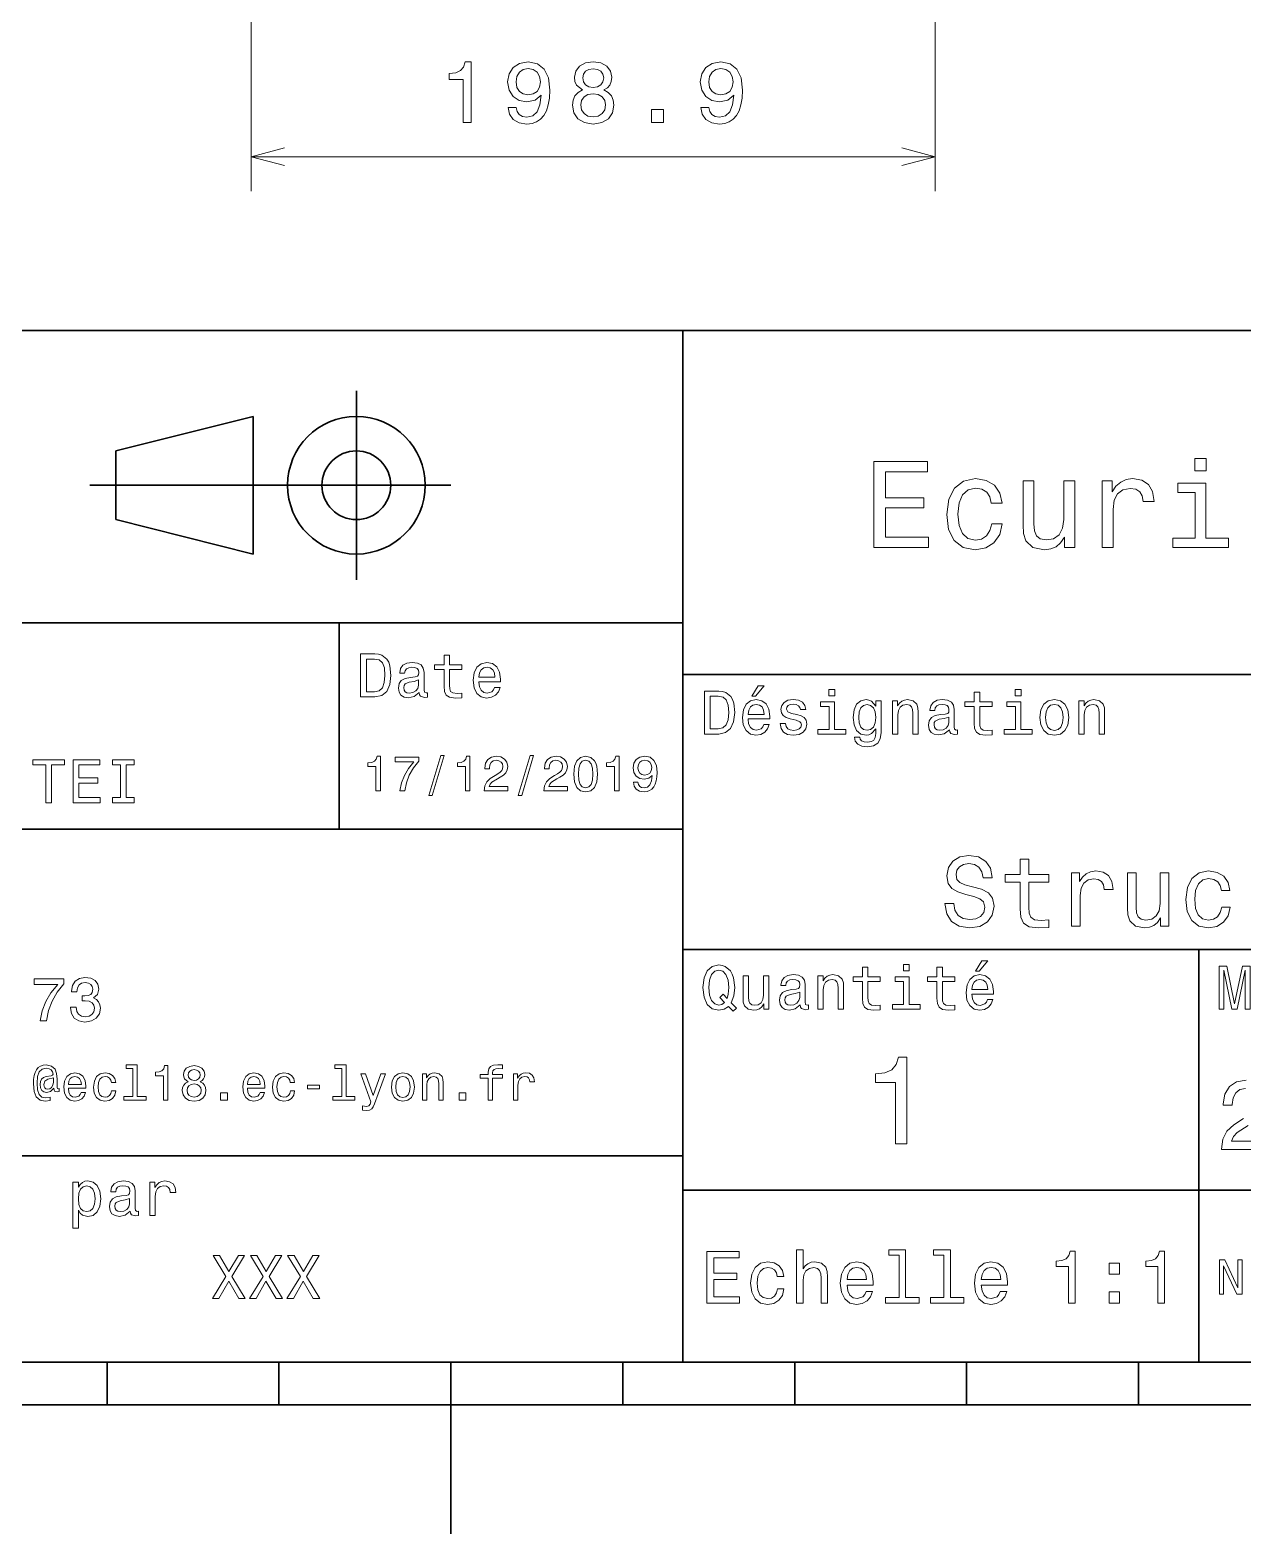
# Model space of a CAD drawing. Extents: x 0 to 297, y 0 to 420.
# Drawn here: x 124 to 194.6, y 0 to 87.5 of the extents above; entities that cross this region are included whole.
import ezdxf

# ---------------------------------------------------------------- set-up
doc = ezdxf.new("R2010")
doc.units = 0

msp = doc.modelspace()

# ---------------------------------------------------------------- linework, layer by layer
at = {"color": 7, "lineweight": 13}
for p, q in [((136.883102, 151.884781), (136.883102, 78.109238)), ((176.671707, 148.50206), (176.671707, 78.109238)), ((176.671707, 80.109238), (136.883102, 80.109238))]:
    msp.add_line(p, q, dxfattribs=at)
at = {"color": 7, "lineweight": 35}
for p, q in [((97, 70), (287, 70)), ((162, 10), (162, 70)), ((127.5, 61), (148.5, 61)), ((97, 53), (162, 53)), ((162, 50), (287, 50)), ((97, 41), (162, 41)), ((162, 34), (287, 34)), ((97, 22), (162, 22)), ((162, 20), (287, 20)), ((10, 10), (287, 10)), ((97, 10), (287, 10)), ((98.5, 7.5), (198.5, 7.5))]:
    msp.add_line(p, q, dxfattribs=at)
at = {"color": 7, "lineweight": 35, "ltscale": 0.275}
msp.add_line((143, 55.5), (143, 66.5), dxfattribs=at)
at = {"color": 7, "lineweight": 35, "ltscale": 0.206155}
for p, q in [((129, 63), (137, 65)), ((137, 57), (129, 59))]:
    msp.add_line(p, q, dxfattribs=at)
at = {"color": 7, "lineweight": 35, "ltscale": 0.2}
msp.add_line((137, 65), (137, 57), dxfattribs=at)
at = {"color": 7, "lineweight": 35, "ltscale": 0.1}
msp.add_line((129, 59), (129, 63), dxfattribs=at)
at = {"color": 7, "lineweight": 35, "ltscale": 0.3}
msp.add_line((142, 41), (142, 53), dxfattribs=at)
at = {"color": 7, "lineweight": 35, "ltscale": 0.35}
msp.add_line((192, 20), (192, 34), dxfattribs=at)
at = {"color": 7, "lineweight": 35, "ltscale": 0.25}
for p, q in [((192, 10), (192, 20)), ((148.5, 10), (148.5, 0))]:
    msp.add_line(p, q, dxfattribs=at)
at = {"color": 7, "lineweight": 35, "ltscale": 0.0625}
for p, q in [((128.5, 10), (128.5, 7.5)), ((138.5, 10), (138.5, 7.5)), ((158.5, 10), (158.5, 7.5)), ((168.5, 10), (168.5, 7.5)), ((178.5, 10), (178.5, 7.5)), ((188.5, 10), (188.5, 7.5))]:
    msp.add_line(p, q, dxfattribs=at)
at = {"color": 7, "lineweight": 13}
for points in [[(149.214584, 82.109238), (149.673508, 82.109238), (149.673508, 85.634453), (149.330566, 85.634453), (149.239792, 85.326813), (149.058243, 85.120049), (148.780853, 84.999008), (148.397568, 84.958664), (148.397568, 84.600594), (149.214584, 84.600594)], [(151.831009, 82.976677), (151.906647, 82.578255), (152.123505, 82.270622), (152.466446, 82.078972), (152.920334, 82.008369), (153.217896, 82.043671), (153.485184, 82.134453), (153.712128, 82.290794), (153.903778, 82.512695), (154.055069, 82.79007), (154.166016, 83.133011), (154.231583, 83.526382), (154.25679, 83.980278), (154.171066, 84.691368), (153.92395, 85.210823), (153.530579, 85.523499), (152.990952, 85.634453), (152.496704, 85.543671), (152.123505, 85.301598), (151.881439, 84.928398), (151.800751, 84.459381), (151.881439, 83.975227), (152.118469, 83.607079), (152.471497, 83.375084), (152.920334, 83.299438), (153.394409, 83.395256), (153.752472, 83.687767), (153.671783, 83.127968), (153.510406, 82.729553), (153.263275, 82.492516), (152.925385, 82.41687), (152.663132, 82.452171), (152.471497, 82.563126), (152.345413, 82.739639), (152.294983, 82.976677)], [(152.289932, 84.464424), (152.340378, 84.7771), (152.481583, 85.024223), (152.703476, 85.180565), (152.990952, 85.236038), (153.288498, 85.180565), (153.515442, 85.024223), (153.656647, 84.78215), (153.712128, 84.469467), (153.656647, 84.151741), (153.515442, 83.914711), (153.283447, 83.768456), (152.975815, 83.718025), (152.698441, 83.768456), (152.481583, 83.914711), (152.340378, 84.146698)], [(156.152039, 83.995407), (155.894836, 83.854195), (155.718323, 83.657509), (155.607376, 83.410393), (155.572067, 83.112839), (155.652756, 82.663994), (155.88475, 82.31601), (156.262985, 82.094109), (156.777405, 82.008369), (157.286774, 82.094109), (157.665009, 82.31601), (157.897003, 82.663994), (157.982742, 83.112839), (157.942383, 83.410393), (157.836487, 83.657509), (157.654922, 83.854195), (157.402771, 83.995407), (157.604492, 84.11644), (157.745697, 84.282867), (157.831436, 84.484596), (157.861694, 84.731712), (157.781006, 85.089783), (157.569199, 85.377251), (157.226257, 85.563843), (156.777405, 85.634453), (156.323517, 85.563843), (155.980576, 85.377251), (155.763718, 85.089783), (155.688065, 84.731712), (155.713287, 84.484596), (155.799011, 84.282867)], [(156.167175, 84.691368), (156.20752, 84.913269), (156.328552, 85.08474), (156.520203, 85.190651), (156.777405, 85.230995), (157.029572, 85.190651), (157.221207, 85.08474), (157.342239, 84.913269), (157.387634, 84.691368), (157.342239, 84.464424), (157.221207, 84.28791), (157.029572, 84.171921), (156.777405, 84.13662), (156.520203, 84.176964), (156.328552, 84.28791), (156.20752, 84.464424)], [(163.039078, 82.976677), (163.114731, 82.578255), (163.331589, 82.270622), (163.67453, 82.078972), (164.128418, 82.008369), (164.425964, 82.043671), (164.693253, 82.134453), (164.920197, 82.290794), (165.111847, 82.512695), (165.263138, 82.79007), (165.374084, 83.133011), (165.439651, 83.526382), (165.464874, 83.980278), (165.379135, 84.691368), (165.132019, 85.210823), (164.738647, 85.523499), (164.19902, 85.634453), (163.704788, 85.543671), (163.331589, 85.301598), (163.089508, 84.928398), (163.00882, 84.459381), (163.089508, 83.975227), (163.326538, 83.607079), (163.679565, 83.375084), (164.128418, 83.299438), (164.602478, 83.395256), (164.960541, 83.687767), (164.879852, 83.127968), (164.718475, 82.729553), (164.471359, 82.492516), (164.133453, 82.41687), (163.871216, 82.452171), (163.679565, 82.563126), (163.553482, 82.739639), (163.503052, 82.976677)], [(163.498016, 84.464424), (163.548447, 84.7771), (163.689651, 85.024223), (163.91156, 85.180565), (164.19902, 85.236038), (164.496567, 85.180565), (164.723511, 85.024223), (164.864731, 84.78215), (164.920197, 84.469467), (164.864731, 84.151741), (164.723511, 83.914711), (164.491531, 83.768456), (164.183884, 83.718025), (163.906509, 83.768456), (163.689651, 83.914711), (163.548447, 84.146698)], [(156.056213, 83.122925), (156.101608, 83.390221), (156.247864, 83.591942), (156.474808, 83.723068), (156.777405, 83.768456), (157.074951, 83.723068), (157.301895, 83.591942), (157.448151, 83.390221), (157.498581, 83.122925), (157.448151, 82.835464), (157.301895, 82.618607), (157.074951, 82.477394), (156.777405, 82.431999), (156.474808, 82.477394), (156.247864, 82.618607), (156.101608, 82.835464)], [(160.165451, 82.109238), (160.861404, 82.109238), (160.861404, 82.86068), (160.165451, 82.86068)], [(173.109512, 57.381123), (176.279541, 57.381123), (176.279541, 57.986309), (173.772339, 57.986309), (173.772339, 59.679394), (176.005768, 59.679394), (176.005768, 60.277374), (173.772339, 60.277374), (173.772339, 61.775936), (176.221893, 61.775936), (176.221893, 62.381123), (173.109512, 62.381123)], [(192.439484, 62.554031), (191.769455, 62.554031), (191.769455, 61.833572), (192.439484, 61.833572)], [(179.932281, 59.967579), (180.559082, 59.967579), (180.429398, 60.543945), (180.119598, 60.997837), (179.636887, 61.278816), (179.010086, 61.386887), (178.318436, 61.242794), (177.792511, 60.839336), (177.46109, 60.183716), (177.345825, 59.304752), (177.453888, 58.432995), (177.778091, 57.78458), (178.289627, 57.381123), (178.988464, 57.244236), (179.608063, 57.352303), (180.090775, 57.6549), (180.42218, 58.130402), (180.566284, 58.764408), (179.96109, 58.764408), (179.853027, 58.36095), (179.651291, 58.058357), (179.363113, 57.871037), (179.010086, 57.8134), (178.570602, 57.907059), (178.253601, 58.195244), (178.059082, 58.663544), (177.994232, 59.326366), (178.059082, 59.974781), (178.260803, 60.443081), (178.585007, 60.731266), (179.010086, 60.83213), (179.38472, 60.767288), (179.66571, 60.601585), (179.853027, 60.327808)], [(184.788177, 61.25), (184.154175, 61.25), (184.154175, 59.016571), (184.082123, 58.497837), (183.873199, 58.123196), (183.548996, 57.892651), (183.123917, 57.820602), (182.785294, 57.878242), (182.569168, 58.051151), (182.446686, 58.346542), (182.417862, 58.764408), (182.417862, 61.25), (181.783859, 61.25), (181.783859, 58.706772), (181.805481, 58.195244), (181.942368, 57.770172), (182.360229, 57.381123), (183.030258, 57.244236), (183.390488, 57.294666), (183.700287, 57.424351), (183.966858, 57.647694), (184.182999, 57.971901), (184.182999, 57.381123), (184.788177, 57.381123)], [(186.380402, 57.381123), (187.014404, 57.381123), (187.014404, 59.592937), (187.079254, 60.12608), (187.273773, 60.507923), (187.590775, 60.738472), (188.015854, 60.817722), (188.332855, 60.767288), (188.570602, 60.623199), (188.714691, 60.378242), (188.765121, 60.046829), (189.406342, 60.046829), (189.319885, 60.630402), (189.082123, 61.048271), (188.685883, 61.30043), (188.145538, 61.386887), (187.778091, 61.32925), (187.46109, 61.185158), (187.180115, 60.940201), (186.956772, 60.608788), (186.956772, 61.25), (186.380402, 61.25)], [(192.417862, 57.914265), (192.417862, 61.120316), (190.789627, 61.120316), (190.789627, 60.579971), (191.783859, 60.579971), (191.783859, 57.914265), (190.48703, 57.914265), (190.48703, 57.381123), (193.729111, 57.381123), (193.729111, 57.914265)], [(144.080688, 51.190563), (143.248566, 51.190563), (143.248566, 48.690563), (144.080688, 48.690563), (144.473343, 48.769814), (144.765137, 49.011169), (144.945251, 49.40382), (145.010086, 49.940563), (144.952454, 50.488113), (144.880402, 50.70425), (144.779541, 50.877163), (144.487747, 51.111313), (144.296829, 51.168949)], [(144.055481, 50.891571), (144.329254, 50.837536), (144.516571, 50.671829), (144.628235, 50.376442), (144.664261, 49.940563), (144.624634, 49.519093), (144.51297, 49.223705), (144.322052, 49.047192), (144.055481, 48.989555), (143.583572, 48.989555), (143.583572, 50.891571)], [(148.100861, 50.289986), (148.100861, 49.320965), (148.122482, 49.007565), (148.223343, 48.791428), (148.425079, 48.665348), (148.767288, 48.62212), (149.141937, 48.640129), (149.141937, 48.913906), (148.868149, 48.892292), (148.619598, 48.921112), (148.486313, 49.011169), (148.42868, 49.162464), (148.417862, 49.375), (148.417862, 50.289986), (149.141937, 50.289986), (149.141937, 50.560158), (148.417862, 50.560158), (148.417862, 51.125721), (148.100861, 51.125721), (148.100861, 50.560158), (147.553314, 50.560158), (147.553314, 50.289986)], [(146.656342, 48.942726), (146.656342, 48.931919), (146.674347, 48.809441), (146.728394, 48.722984), (146.955338, 48.654541), (147.131851, 48.683357), (147.131851, 48.928314), (147.056198, 48.917507), (146.955338, 48.96434), (146.937317, 49.108429), (146.937317, 50.109871), (146.894089, 50.365635), (146.768005, 50.54575), (146.548264, 50.65382), (146.23848, 50.693443), (145.935883, 50.650219), (145.71254, 50.52774), (145.572052, 50.336815), (145.525223, 50.084656), (145.525223, 50.063042), (145.809799, 50.063042), (145.835022, 50.21434), (145.914261, 50.322407), (146.043945, 50.387249), (146.227661, 50.412464), (146.404175, 50.394455), (146.530258, 50.34042), (146.605911, 50.246758), (146.631119, 50.117077), (146.616714, 49.965778), (146.559082, 49.890129), (146.414978, 49.854107), (146.144806, 49.825291), (145.835022, 49.760448), (145.61528, 49.645176), (145.485596, 49.465057), (145.445969, 49.19849), (145.481995, 48.960735), (145.593658, 48.784222), (145.773773, 48.67255), (146.022339, 48.632927), (146.357346, 48.708576)], [(150.121765, 49.565922), (151.389771, 49.565922), (151.393372, 49.713619), (151.335739, 50.127884), (151.177231, 50.437683), (150.925079, 50.625), (150.590057, 50.693443), (150.262253, 50.621399), (150.010086, 50.41967), (149.847977, 50.091862), (149.790344, 49.659584), (149.844376, 49.216499), (150.006485, 48.892292), (150.255051, 48.690563), (150.579254, 48.62212), (150.860229, 48.668949), (151.090775, 48.791428), (151.260086, 48.98595), (151.357346, 49.245319), (151.043945, 49.245319), (150.979111, 49.101227), (150.885452, 48.993156), (150.618881, 48.9067), (150.413544, 48.946327), (150.258652, 49.072407), (150.157776, 49.27774), (150.121765, 49.555115)], [(150.121765, 49.832493), (150.161377, 50.081055), (150.258652, 50.264771), (150.406342, 50.376442), (150.600861, 50.416069), (150.791794, 50.376442), (150.939484, 50.264771), (151.029541, 50.081055), (151.061966, 49.832493)], [(146.620316, 49.367798), (146.577087, 49.180477), (146.461823, 49.036385), (146.28891, 48.942726), (146.07637, 48.910305), (145.939484, 48.928314), (145.842224, 48.98595), (145.780975, 49.086815), (145.76297, 49.227306), (145.777374, 49.353386), (145.835022, 49.443443), (146.065567, 49.544312), (146.357346, 49.587536), (146.620316, 49.673992)], [(164.080688, 49.030979), (163.248566, 49.030979), (163.248566, 46.530979), (164.080688, 46.530979), (164.473343, 46.610229), (164.765137, 46.851585), (164.945251, 47.244236), (165.010086, 47.780979), (164.952454, 48.328529), (164.880402, 48.544666), (164.779541, 48.717579), (164.487747, 48.951729), (164.296829, 49.009365)], [(166.004318, 48.728386), (166.216858, 48.728386), (166.717575, 49.340778), (166.364548, 49.340778)], [(170.824203, 49.117435), (170.489197, 49.117435), (170.489197, 48.757202), (170.824203, 48.757202)], [(181.667145, 49.117435), (181.332138, 49.117435), (181.332138, 48.757202), (181.667145, 48.757202)], [(164.055481, 48.731987), (164.329254, 48.677952), (164.516571, 48.512245), (164.628235, 48.216858), (164.664261, 47.780979), (164.624634, 47.359509), (164.51297, 47.064121), (164.322052, 46.887608), (164.055481, 46.829971), (163.583572, 46.829971), (163.583572, 48.731987)], [(165.784576, 47.406338), (167.052597, 47.406338), (167.056198, 47.554035), (166.998566, 47.9683), (166.840057, 48.278099), (166.587891, 48.465416), (166.252884, 48.533859), (165.925079, 48.461815), (165.672913, 48.260086), (165.510803, 47.932278), (165.453171, 47.5), (165.507202, 47.056915), (165.669312, 46.732708), (165.917862, 46.530979), (166.242081, 46.462536), (166.523056, 46.509365), (166.753601, 46.631844), (166.922913, 46.826366), (167.020172, 47.085735), (166.706772, 47.085735), (166.641937, 46.941643), (166.548264, 46.833572), (166.281708, 46.747116), (166.07637, 46.786743), (165.921463, 46.912823), (165.820602, 47.118156), (165.784576, 47.395531)], [(165.784576, 47.672909), (165.824203, 47.921471), (165.921463, 48.105186), (166.069168, 48.216858), (166.263687, 48.256485), (166.454605, 48.216858), (166.60231, 48.105186), (166.692368, 47.921471), (166.724777, 47.672909)], [(168.623199, 47.658501), (168.317001, 47.730545), (168.090057, 47.8134), (168.014404, 47.982708), (168.036026, 48.101585), (168.111664, 48.188038), (168.234146, 48.242073), (168.41066, 48.263687), (168.579971, 48.242073), (168.713257, 48.177231), (168.799713, 48.079971), (168.835739, 47.950287), (169.145538, 47.950287), (169.145538, 47.957493), (169.091492, 48.191643), (168.943802, 48.375359), (168.713257, 48.490635), (168.41066, 48.533859), (168.104462, 48.490635), (167.881119, 48.371758), (167.740631, 48.195244), (167.697403, 47.971901), (167.729828, 47.755764), (167.830688, 47.604465), (167.996399, 47.496399), (168.237747, 47.42075), (168.590775, 47.334293), (168.806915, 47.244236), (168.864548, 47.172188), (168.886169, 47.064121), (168.853745, 46.930836), (168.767288, 46.829971), (168.626801, 46.765129), (168.439484, 46.743515), (168.241348, 46.765129), (168.09726, 46.840778), (168, 46.963257), (167.960373, 47.132565), (167.654175, 47.132565), (167.704605, 46.844379), (167.85231, 46.635445), (168.086456, 46.509365), (168.41066, 46.462536), (168.749283, 46.509365), (168.997833, 46.635445), (169.149139, 46.837173), (169.203171, 47.100143), (169.163544, 47.327087), (169.05188, 47.481987), (168.868149, 47.582851)], [(170.8134, 46.79755), (170.8134, 48.400574), (169.999283, 48.400574), (169.999283, 48.130402), (170.496399, 48.130402), (170.496399, 46.79755), (169.847977, 46.79755), (169.847977, 46.530979), (171.469025, 46.530979), (171.469025, 46.79755)], [(173.518738, 46.617435), (173.518738, 48.465416), (173.216141, 48.465416), (173.216141, 48.152016), (172.967575, 48.4366), (172.816284, 48.508644), (172.646973, 48.533859), (172.340775, 48.461815), (172.103027, 48.260086), (171.94812, 47.935879), (171.894089, 47.5), (171.94812, 47.060516), (172.103027, 46.736309), (172.340775, 46.530979), (172.646973, 46.462536), (172.819885, 46.487751), (172.963974, 46.552593), (173.216141, 46.826366), (173.216141, 46.552593), (173.187317, 46.336456), (173.108063, 46.181557), (172.956772, 46.091499), (172.729828, 46.059078), (172.531708, 46.080692), (172.391205, 46.134727), (172.30835, 46.228386), (172.283142, 46.354465), (171.976944, 46.354465), (171.976944, 46.340057), (172.023773, 46.109509), (172.167862, 45.9366), (172.398407, 45.824928), (172.711823, 45.785301), (173.086456, 45.839336), (173.335022, 45.990635), (173.47551, 46.253601)], [(172.221909, 47.5), (172.254318, 47.820606), (172.351593, 48.058357), (172.502884, 48.198845), (172.704605, 48.249279), (172.917145, 48.198845), (173.075653, 48.058357), (173.172913, 47.820606), (173.208939, 47.5), (173.172913, 47.172188), (173.075653, 46.938038), (172.917145, 46.793949), (172.704605, 46.747116), (172.502884, 46.793949), (172.351593, 46.938038), (172.254318, 47.175793)], [(174.181549, 46.530979), (174.498566, 46.530979), (174.498566, 47.647694), (174.530975, 47.903458), (174.635452, 48.090778), (174.797546, 48.206051), (175.013687, 48.249279), (175.1866, 48.213257), (175.294662, 48.115993), (175.348709, 47.953888), (175.366714, 47.737751), (175.366714, 46.530979), (175.683716, 46.530979), (175.683716, 47.802593), (175.669312, 48.058357), (175.604462, 48.270893), (175.391937, 48.465416), (175.060516, 48.533859), (174.876801, 48.508644), (174.721909, 48.440201), (174.588623, 48.324928), (174.484146, 48.170029), (174.484146, 48.465416), (174.181549, 48.465416)], [(177.499283, 46.783142), (177.499283, 46.772335), (177.517288, 46.649857), (177.57132, 46.5634), (177.798264, 46.494957), (177.974777, 46.523773), (177.974777, 46.76873), (177.899139, 46.757923), (177.798264, 46.804756), (177.780258, 46.948845), (177.780258, 47.950287), (177.73703, 48.206051), (177.610947, 48.386166), (177.391205, 48.494236), (177.081406, 48.533859), (176.778824, 48.490635), (176.555481, 48.368156), (176.414978, 48.177231), (176.368149, 47.925072), (176.368149, 47.903458), (176.65274, 47.903458), (176.677948, 48.054756), (176.757202, 48.162823), (176.886887, 48.227665), (177.070602, 48.25288), (177.247116, 48.234871), (177.373199, 48.180836), (177.448853, 48.087173), (177.47406, 47.957493), (177.459656, 47.806194), (177.402023, 47.730545), (177.257919, 47.694523), (176.987747, 47.665707), (176.677948, 47.600864), (176.458206, 47.485592), (176.328537, 47.305473), (176.28891, 47.038906), (176.324921, 46.801151), (176.4366, 46.624638), (176.616714, 46.512966), (176.86528, 46.473343), (177.200287, 46.548992)], [(178.943802, 48.130402), (178.943802, 47.161381), (178.965424, 46.84798), (179.066284, 46.631844), (179.268005, 46.505764), (179.610229, 46.462536), (179.984863, 46.480545), (179.984863, 46.754322), (179.71109, 46.732708), (179.46254, 46.761528), (179.329254, 46.851585), (179.271606, 47.00288), (179.260803, 47.215416), (179.260803, 48.130402), (179.984863, 48.130402), (179.984863, 48.400574), (179.260803, 48.400574), (179.260803, 48.966137), (178.943802, 48.966137), (178.943802, 48.400574), (178.396255, 48.400574), (178.396255, 48.130402)], [(181.656342, 46.79755), (181.656342, 48.400574), (180.842224, 48.400574), (180.842224, 48.130402), (181.33934, 48.130402), (181.33934, 46.79755), (180.690918, 46.79755), (180.690918, 46.530979), (182.311966, 46.530979), (182.311966, 46.79755)], [(182.762253, 47.496399), (182.819885, 47.056915), (182.985596, 46.732708), (183.248566, 46.530979), (183.601593, 46.462536), (183.951004, 46.530979), (184.213974, 46.729107), (184.379684, 47.053314), (184.440918, 47.496399), (184.379684, 47.935879), (184.213974, 48.263687), (183.951004, 48.461815), (183.601593, 48.533859), (183.248566, 48.461815), (182.985596, 48.260086), (182.819885, 47.935879)], [(183.086456, 47.5), (183.118881, 47.824207), (183.219742, 48.058357), (183.381851, 48.20245), (183.601593, 48.25288), (183.817719, 48.20245), (183.979828, 48.061958), (184.080688, 47.824207), (184.116714, 47.5), (184.080688, 47.172188), (183.979828, 46.934437), (183.817719, 46.790344), (183.601593, 46.743515), (183.381851, 46.790344), (183.219742, 46.934437), (183.118881, 47.172188)], [(185.024506, 46.530979), (185.341492, 46.530979), (185.341492, 47.647694), (185.373917, 47.903458), (185.478394, 48.090778), (185.640488, 48.206051), (185.856628, 48.249279), (186.029541, 48.213257), (186.137604, 48.115993), (186.19165, 47.953888), (186.209656, 47.737751), (186.209656, 46.530979), (186.526657, 46.530979), (186.526657, 47.802593), (186.512253, 48.058357), (186.447403, 48.270893), (186.234879, 48.465416), (185.903458, 48.533859), (185.719742, 48.508644), (185.56485, 48.440201), (185.431564, 48.324928), (185.327087, 48.170029), (185.327087, 48.465416), (185.024506, 48.465416)], [(177.463257, 47.208214), (177.420029, 47.020893), (177.304749, 46.876801), (177.131851, 46.783142), (176.919312, 46.750721), (176.782425, 46.76873), (176.68515, 46.826366), (176.623917, 46.927231), (176.605911, 47.067722), (176.620316, 47.193802), (176.677948, 47.283859), (176.908508, 47.384727), (177.200287, 47.427952), (177.463257, 47.514408)], [(124.94165, 42.530979), (125.273056, 42.530979), (125.273056, 44.728386), (126.029541, 44.728386), (126.029541, 45.030979), (124.181557, 45.030979), (124.181557, 44.728386), (124.94165, 44.728386)], [(126.519455, 42.530979), (128.104477, 42.530979), (128.104477, 42.833572), (126.850868, 42.833572), (126.850868, 43.680115), (127.967583, 43.680115), (127.967583, 43.979107), (126.850868, 43.979107), (126.850868, 44.728386), (128.075653, 44.728386), (128.075653, 45.030979), (126.519455, 45.030979)], [(129.278824, 42.833572), (128.817734, 42.833572), (128.817734, 42.530979), (130.071335, 42.530979), (130.071335, 42.833572), (129.610229, 42.833572), (129.610229, 44.728386), (130.071335, 44.728386), (130.071335, 45.030979), (128.817734, 45.030979), (128.817734, 44.728386), (129.278824, 44.728386)], [(144.14122, 43.224785), (144.403458, 43.224785), (144.403458, 45.239193), (144.207504, 45.239193), (144.155624, 45.0634), (144.05188, 44.945248), (143.893372, 44.876083), (143.674362, 44.853027), (143.674362, 44.648415), (144.14122, 44.648415)], [(145.52739, 43.224785), (145.818451, 43.224785), (145.913544, 43.700291), (146.080704, 44.144093), (146.317001, 44.556198), (146.625366, 44.942364), (146.625366, 45.181557), (145.253601, 45.181557), (145.253601, 44.919308), (146.348709, 44.919308), (146.031708, 44.530262), (145.792511, 44.12392), (145.625366, 43.691643)], [(147.213257, 42.956772), (147.412109, 42.956772), (148.109512, 45.279541), (147.907791, 45.279541)], [(149.345825, 43.224785), (149.608078, 43.224785), (149.608078, 45.239193), (149.412109, 45.239193), (149.360229, 45.0634), (149.256485, 44.945248), (149.097992, 44.876083), (148.878967, 44.853027), (148.878967, 44.648415), (149.345825, 44.648415)], [(150.429398, 43.224785), (151.804047, 43.224785), (151.804047, 43.472622), (150.71759, 43.472622), (150.778107, 43.60807), (150.881851, 43.720463), (151.201736, 43.925072), (151.371765, 44.011528), (151.561966, 44.135448), (151.697418, 44.279541), (151.775223, 44.44957), (151.804047, 44.642651), (151.755051, 44.884727), (151.619598, 45.074928), (151.412109, 45.195965), (151.144104, 45.239193), (150.867447, 45.190201), (150.657059, 45.054756), (150.521622, 44.838619), (150.47551, 44.553314), (150.47551, 44.51297), (150.737762, 44.51297), (150.737762, 44.536022), (150.763687, 44.731991), (150.841507, 44.876083), (150.965424, 44.9683), (151.129684, 45), (151.296829, 44.971184), (151.420746, 44.899136), (151.50145, 44.786743), (151.530258, 44.645535), (151.510086, 44.51297), (151.455338, 44.400578), (151.363113, 44.302593), (151.236313, 44.216141), (151.066284, 44.12392), (150.783859, 43.945248), (150.585022, 43.755043), (150.466858, 43.524498), (150.429398, 43.233429)], [(152.417877, 42.956772), (152.616714, 42.956772), (153.314133, 45.279541), (153.112396, 45.279541)], [(153.899139, 43.224785), (155.273773, 43.224785), (155.273773, 43.472622), (154.187317, 43.472622), (154.247849, 43.60807), (154.351593, 43.720463), (154.671478, 43.925072), (154.841507, 44.011528), (155.031708, 44.135448), (155.167145, 44.279541), (155.244965, 44.44957), (155.273773, 44.642651), (155.224792, 44.884727), (155.08934, 45.074928), (154.881851, 45.195965), (154.613831, 45.239193), (154.337173, 45.190201), (154.126801, 45.054756), (153.991364, 44.838619), (153.945251, 44.553314), (153.945251, 44.51297), (154.207504, 44.51297), (154.207504, 44.536022), (154.233429, 44.731991), (154.311249, 44.876083), (154.435165, 44.9683), (154.599426, 45), (154.766571, 44.971184), (154.890488, 44.899136), (154.971191, 44.786743), (155, 44.645535), (154.979828, 44.51297), (154.925079, 44.400578), (154.832855, 44.302593), (154.706055, 44.216141), (154.536026, 44.12392), (154.253601, 43.945248), (154.054764, 43.755043), (153.9366, 43.524498), (153.899139, 43.233429)], [(155.642654, 44.201729), (155.685883, 43.749279), (155.821335, 43.426514), (156.037476, 43.230549), (156.337173, 43.167149), (156.634003, 43.230549), (156.850143, 43.426514), (156.982712, 43.749279), (157.028824, 44.201729), (156.982712, 44.651299), (156.927963, 44.829971), (156.850143, 44.976948), (156.634003, 45.172913), (156.337173, 45.239193), (156.037476, 45.172913), (155.821335, 44.974064), (155.685883, 44.651299)], [(155.919312, 44.201729), (155.942368, 44.550434), (156.01442, 44.801155), (156.144104, 44.948128), (156.337173, 45), (156.527374, 44.948128), (156.657059, 44.801155), (156.729111, 44.550434), (156.752167, 44.201729), (156.729111, 43.850143), (156.657059, 43.599426), (156.527374, 43.45245), (156.337173, 43.403458), (156.144104, 43.45245), (156.01442, 43.599426), (155.942368, 43.850143)], [(158.020172, 43.224785), (158.282425, 43.224785), (158.282425, 45.239193), (158.086456, 45.239193), (158.034592, 45.0634), (157.930847, 44.945248), (157.772339, 44.876083), (157.553314, 44.853027), (157.553314, 44.648415), (158.020172, 44.648415)], [(159.11528, 43.720463), (159.158508, 43.492798), (159.282425, 43.317005), (159.478394, 43.207493), (159.737762, 43.167149), (159.907776, 43.187321), (160.060516, 43.239193), (160.190201, 43.328529), (160.299713, 43.455334), (160.386169, 43.613834), (160.44957, 43.809799), (160.48703, 44.034584), (160.50145, 44.293949), (160.452454, 44.700291), (160.311249, 44.99712), (160.086456, 45.175793), (159.778107, 45.239193), (159.495682, 45.187321), (159.282425, 45.048992), (159.144089, 44.835735), (159.097992, 44.567726), (159.144089, 44.291069), (159.279541, 44.080692), (159.481277, 43.948128), (159.737762, 43.9049), (160.008652, 43.959656), (160.213257, 44.126801), (160.167145, 43.806919), (160.074936, 43.57925), (159.933716, 43.443806), (159.740631, 43.400578), (159.59079, 43.42075), (159.481277, 43.48415), (159.409225, 43.585014), (159.380402, 43.720463)], [(159.377533, 44.570606), (159.406342, 44.749279), (159.48703, 44.890491), (159.613831, 44.979828), (159.778107, 45.011528), (159.948135, 44.979828), (160.07782, 44.890491), (160.158508, 44.752163), (160.190201, 44.573486), (160.158508, 44.391933), (160.07782, 44.256485), (159.945251, 44.172913), (159.769455, 44.144093), (159.610962, 44.172913), (159.48703, 44.256485), (159.406342, 44.38905)], [(177.747818, 36.680115), (177.223328, 36.680115), (177.338593, 36.069164), (177.626785, 35.619595), (178.070587, 35.348701), (178.670013, 35.250721), (179.263672, 35.342937), (179.707474, 35.596542), (179.989899, 35.994236), (180.093643, 36.51873), (180.007187, 36.991352), (179.765106, 37.296829), (179.373184, 37.498558), (178.848694, 37.648415), (178.399124, 37.757923), (178.105164, 37.884724), (177.938019, 38.069164), (177.886154, 38.357346), (177.938019, 38.616714), (178.087875, 38.812679), (178.31842, 38.945244), (178.635437, 38.991352), (178.958191, 38.933716), (179.211792, 38.778095), (179.378952, 38.51873), (179.459641, 38.167145), (179.984131, 38.167145), (179.984131, 38.178673), (179.891907, 38.720459), (179.621017, 39.123917), (179.194504, 39.377522), (178.618134, 39.463974), (178.099411, 39.377522), (177.695953, 39.135445), (177.436584, 38.760807), (177.34436, 38.276657), (177.419296, 37.844379), (177.638306, 37.55043), (177.984131, 37.354465), (178.456757, 37.204609), (178.923615, 37.072044), (179.275192, 36.945244), (179.488449, 36.760807), (179.563385, 36.461094), (179.494217, 36.155617), (179.315552, 35.925072), (179.044647, 35.780979), (178.693069, 35.734871), (178.301132, 35.798271), (178.001419, 35.982708), (177.811218, 36.282421)], [(181.615265, 37.919308), (181.615265, 36.368874), (181.649841, 35.867435), (181.811218, 35.521614), (182.133987, 35.319885), (182.681534, 35.250721), (183.28096, 35.279537), (183.28096, 35.717579), (182.842926, 35.682995), (182.445221, 35.729107), (182.231964, 35.873199), (182.139755, 36.115273), (182.122467, 36.45533), (182.122467, 37.919308), (183.28096, 37.919308), (183.28096, 38.351585), (182.122467, 38.351585), (182.122467, 39.256485), (181.615265, 39.256485), (181.615265, 38.351585), (180.739182, 38.351585), (180.739182, 37.919308)], [(184.595078, 35.360229), (185.102295, 35.360229), (185.102295, 37.129681), (185.15416, 37.556194), (185.309784, 37.861671), (185.563385, 38.046108), (185.903442, 38.109509), (186.157043, 38.069164), (186.347244, 37.953888), (186.462524, 37.757923), (186.502869, 37.492794), (187.015839, 37.492794), (186.946671, 37.959652), (186.75647, 38.293945), (186.439468, 38.495674), (186.007187, 38.564842), (185.713242, 38.51873), (185.459641, 38.403458), (185.234848, 38.207493), (185.056183, 37.942364), (185.056183, 38.45533), (184.595078, 38.45533)], [(193.315552, 37.429394), (193.816986, 37.429394), (193.713242, 37.890488), (193.465393, 38.253601), (193.079239, 38.478386), (192.577789, 38.564842), (192.024475, 38.449566), (191.603729, 38.126801), (191.338593, 37.602303), (191.246384, 36.899136), (191.33284, 36.201729), (191.592209, 35.682995), (192.001419, 35.360229), (192.560501, 35.250721), (193.056183, 35.337173), (193.442352, 35.57925), (193.707474, 35.959652), (193.822754, 36.466858), (193.338593, 36.466858), (193.252136, 36.144093), (193.090759, 35.902016), (192.860214, 35.752159), (192.577789, 35.706051), (192.226212, 35.780979), (191.97261, 36.011528), (191.816986, 36.386166), (191.765106, 36.916424), (191.816986, 37.435158), (191.978363, 37.809795), (192.237732, 38.040344), (192.577789, 38.121037), (192.877502, 38.069164), (193.102295, 37.9366), (193.252136, 37.717579)], [(190.260788, 38.45533), (189.753586, 38.45533), (189.753586, 36.668587), (189.695953, 36.253601), (189.528809, 35.953888), (189.26944, 35.769451), (188.929382, 35.711815), (188.658478, 35.757923), (188.48558, 35.896252), (188.387589, 36.132565), (188.364532, 36.466858), (188.364532, 38.45533), (187.85733, 38.45533), (187.85733, 36.42075), (187.874619, 36.011528), (187.984131, 35.671467), (188.31842, 35.360229), (188.854446, 35.250721), (189.142639, 35.291065), (189.390472, 35.39481), (189.603729, 35.573486), (189.776642, 35.832851), (189.776642, 35.360229), (190.260788, 35.360229)], [(179.015854, 32.728386), (179.228394, 32.728386), (179.729111, 33.340778), (179.376083, 33.340778)], [(126.368164, 30.635447), (126.368164, 30.610229), (126.425797, 30.264408), (126.595108, 30.005043), (126.861679, 29.839336), (127.214699, 29.778097), (127.58934, 29.839336), (127.870323, 29.997837), (128.05043, 30.25), (128.11528, 30.574207), (128.086456, 30.786743), (128.007202, 30.959654), (127.877525, 31.092939), (127.704613, 31.190201), (127.938766, 31.384726), (128.021622, 31.694523), (127.967583, 31.975504), (127.812683, 32.188038), (127.560524, 32.321323), (127.214699, 32.368156), (126.890495, 32.310516), (126.641937, 32.152016), (126.479828, 31.899855), (126.425797, 31.56484), (126.425797, 31.539625), (126.746399, 31.539625), (126.775223, 31.770172), (126.868881, 31.935879), (127.020172, 32.036743), (127.232712, 32.072765), (127.420029, 32.043949), (127.556923, 31.9683), (127.639771, 31.845821), (127.672195, 31.680115), (127.639771, 31.503601), (127.553314, 31.384726), (127.402023, 31.312679), (127.196686, 31.291065), (127.056198, 31.294668), (127.056198, 31.010086), (127.232712, 31.01729), (127.459656, 30.984869), (127.628967, 30.898415), (127.729828, 30.757925), (127.765854, 30.574207), (127.726227, 30.365273), (127.621765, 30.210375), (127.456055, 30.113111), (127.236313, 30.08069), (127.009369, 30.116714), (126.843666, 30.224783), (126.739197, 30.397694), (126.69957, 30.635447)], [(164.642654, 30.685879), (164.916428, 30.401297), (165.107346, 30.592218), (164.811966, 30.894812), (164.963257, 31.305475), (165.010086, 31.780979), (164.941635, 32.339336), (164.862396, 32.56628), (164.757919, 32.753601), (164.46254, 33.009365), (164.282425, 33.074207), (164.08429, 33.099422), (163.702454, 33.009365), (163.41066, 32.757202), (163.223343, 32.342937), (163.158508, 31.780979), (163.223343, 31.219019), (163.407059, 30.804754), (163.698853, 30.54899), (164.08429, 30.462536), (164.39769, 30.520172)], [(164.41571, 30.916426), (164.260803, 30.801151), (164.08429, 30.765129), (163.850143, 30.829971), (163.666428, 31.024494), (163.543945, 31.341497), (163.504318, 31.780979), (163.543945, 32.216858), (163.662827, 32.537464), (163.846542, 32.731987), (164.08429, 32.80043), (164.318451, 32.731987), (164.502167, 32.533859), (164.621033, 32.213257), (164.664261, 31.780979), (164.631851, 31.40634), (164.5634, 31.150576), (164.329254, 31.395533), (164.13472, 31.211815)], [(166.998566, 32.465416), (166.681549, 32.465416), (166.681549, 31.348703), (166.645538, 31.089336), (166.541061, 30.902016), (166.378967, 30.786743), (166.166428, 30.750719), (165.997116, 30.779539), (165.889053, 30.865993), (165.827805, 31.013687), (165.8134, 31.222622), (165.8134, 32.465416), (165.496399, 32.465416), (165.496399, 31.193804), (165.507202, 30.93804), (165.575653, 30.725504), (165.784576, 30.530979), (166.119598, 30.462536), (166.299713, 30.487751), (166.454605, 30.552593), (166.587891, 30.664265), (166.695969, 30.826368), (166.695969, 30.530979), (166.998566, 30.530979)], [(168.824921, 30.78314), (168.824921, 30.772333), (168.842941, 30.649855), (168.896973, 30.5634), (169.123917, 30.494957), (169.30043, 30.523775), (169.30043, 30.768732), (169.224777, 30.757925), (169.123917, 30.804754), (169.105911, 30.948847), (169.105911, 31.950287), (169.062683, 32.206051), (168.9366, 32.386166), (168.716858, 32.494236), (168.407059, 32.533859), (168.104462, 32.490635), (167.881119, 32.368156), (167.740631, 32.177231), (167.693802, 31.925072), (167.693802, 31.903458), (167.978394, 31.903458), (168.003601, 32.054756), (168.082855, 32.162823), (168.21254, 32.227665), (168.396255, 32.25288), (168.572769, 32.234871), (168.698853, 32.180836), (168.77449, 32.087173), (168.799713, 31.957493), (168.785309, 31.806194), (168.727661, 31.730547), (168.583572, 31.694523), (168.3134, 31.665705), (168.003601, 31.600864), (167.783859, 31.48559), (167.654175, 31.305475), (167.614548, 31.038904), (167.650574, 30.801151), (167.762253, 30.62464), (167.942368, 30.512968), (168.190918, 30.473343), (168.52594, 30.54899)], [(169.844376, 30.530979), (170.161377, 30.530979), (170.161377, 31.647694), (170.193802, 31.903458), (170.298279, 32.090778), (170.460373, 32.206051), (170.676514, 32.249279), (170.849426, 32.213257), (170.957489, 32.115993), (171.011536, 31.95389), (171.029541, 31.737751), (171.029541, 30.530979), (171.346542, 30.530979), (171.346542, 31.802593), (171.332138, 32.058357), (171.267288, 32.270893), (171.054749, 32.465416), (170.723343, 32.533859), (170.539627, 32.508644), (170.38472, 32.440201), (170.251434, 32.324928), (170.146973, 32.170029), (170.146973, 32.465416), (169.844376, 32.465416)], [(172.438034, 32.130402), (172.438034, 31.161383), (172.459656, 30.847982), (172.560516, 30.631844), (172.762253, 30.505762), (173.104462, 30.462536), (173.479111, 30.480547), (173.479111, 30.754322), (173.205338, 30.732708), (172.956772, 30.761526), (172.823486, 30.851583), (172.765854, 31.002882), (172.755035, 31.215418), (172.755035, 32.130402), (173.479111, 32.130402), (173.479111, 32.400574), (172.755035, 32.400574), (172.755035, 32.966137), (172.438034, 32.966137), (172.438034, 32.400574), (171.890488, 32.400574), (171.890488, 32.130402)], [(175.150574, 30.79755), (175.150574, 32.400574), (174.336456, 32.400574), (174.336456, 32.130402), (174.833572, 32.130402), (174.833572, 30.79755), (174.185165, 30.79755), (174.185165, 30.530979), (175.806198, 30.530979), (175.806198, 30.79755)], [(175.161377, 33.117435), (174.82637, 33.117435), (174.82637, 32.757202), (175.161377, 32.757202)], [(176.775223, 32.130402), (176.775223, 31.161383), (176.796829, 30.847982), (176.89769, 30.631844), (177.099426, 30.505762), (177.44165, 30.462536), (177.816284, 30.480547), (177.816284, 30.754322), (177.542511, 30.732708), (177.293945, 30.761526), (177.16066, 30.851583), (177.103027, 31.002882), (177.092224, 31.215418), (177.092224, 32.130402), (177.816284, 32.130402), (177.816284, 32.400574), (177.092224, 32.400574), (177.092224, 32.966137), (176.775223, 32.966137), (176.775223, 32.400574), (176.227661, 32.400574), (176.227661, 32.130402)], [(178.796112, 31.40634), (180.064117, 31.40634), (180.067719, 31.554033), (180.010086, 31.9683), (179.851593, 32.278099), (179.599426, 32.465416), (179.264404, 32.533859), (178.9366, 32.461815), (178.684433, 32.260086), (178.522339, 31.932276), (178.464691, 31.5), (178.518738, 31.056915), (178.680832, 30.732708), (178.929398, 30.530979), (179.253601, 30.462536), (179.534576, 30.509365), (179.765137, 30.631844), (179.934433, 30.826368), (180.031708, 31.085733), (179.718292, 31.085733), (179.653458, 30.941643), (179.559799, 30.833572), (179.293228, 30.747118), (179.087891, 30.786743), (178.932999, 30.912823), (178.832138, 31.118155), (178.796112, 31.395533)], [(193.183716, 30.530979), (193.46109, 30.530979), (193.46109, 32.80043), (193.929398, 30.530979), (194.239197, 30.530979), (194.703888, 32.80043), (194.703888, 30.530979), (194.984863, 30.530979), (194.984863, 33.030979), (194.545395, 33.030979), (194.08429, 30.826368), (193.626801, 33.030979), (193.183716, 33.030979)], [(124.606628, 29.850143), (124.970467, 29.850143), (125.08934, 30.444523), (125.298279, 30.999279), (125.593658, 31.514408), (125.979111, 31.997118), (125.979111, 32.296108), (124.264412, 32.296108), (124.264412, 31.9683), (125.633286, 31.9683), (125.237038, 31.481987), (124.938042, 30.974062), (124.729111, 30.433718)], [(168.78891, 31.208212), (168.745682, 31.020893), (168.630402, 30.876801), (168.457489, 30.78314), (168.244965, 30.750719), (168.108063, 30.768732), (168.010803, 30.826368), (167.94957, 30.927233), (167.931549, 31.067722), (167.945969, 31.193804), (168.003601, 31.283861), (168.234146, 31.384726), (168.52594, 31.427954), (168.78891, 31.514408)], [(178.796112, 31.672911), (178.835739, 31.921469), (178.932999, 32.105186), (179.080688, 32.216858), (179.275208, 32.256485), (179.466141, 32.216858), (179.613831, 32.105186), (179.703888, 31.921469), (179.736313, 31.672911)], [(125.708939, 25.734871), (125.708939, 25.902018), (125.662827, 25.893373), (125.60807, 25.913546), (125.590782, 25.974064), (125.590782, 26.446688), (125.567726, 26.780981), (125.47551, 27.02882), (125.259369, 27.213257), (124.956772, 27.279539), (124.780983, 27.262249), (124.631126, 27.210375), (124.501442, 27.12392), (124.397697, 27.002882), (124.317001, 26.850145), (124.259369, 26.662825), (124.224785, 26.438042), (124.213257, 26.184439), (124.253601, 25.737753), (124.383286, 25.42075), (124.599426, 25.230549), (124.907784, 25.170031), (125.190201, 25.216139), (125.190201, 25.406342), (124.942368, 25.360231), (124.703171, 25.409224), (124.54467, 25.567724), (124.458214, 25.835735), (124.432281, 26.224785), (124.461098, 26.605188), (124.559082, 26.876081), (124.717583, 27.040346), (124.948128, 27.095102), (125.123917, 27.063402), (125.253601, 26.988474), (125.334297, 26.876081), (125.363113, 26.746399), (125.331413, 26.682999), (125.244957, 26.654179), (124.96254, 26.610952), (124.806915, 26.547552), (124.694527, 26.449568), (124.628242, 26.314121), (124.60807, 26.135448), (124.634003, 25.942364), (124.706055, 25.798271), (124.824211, 25.708935), (124.979828, 25.680117), (125.207497, 25.740635), (125.400574, 25.930836), (125.400574, 25.913546), (125.446686, 25.760807), (125.605186, 25.714699)], [(130.002884, 27.080692), (130.002884, 25.438042), (129.481277, 25.438042), (129.481277, 25.224785), (130.775223, 25.224785), (130.775223, 25.438042), (130.256485, 25.438042), (130.256485, 27.293949), (129.605194, 27.293949), (129.605194, 27.080692)], [(131.778107, 25.224785), (132.040344, 25.224785), (132.040344, 27.239193), (131.844391, 27.239193), (131.792511, 27.063402), (131.688766, 26.945246), (131.530258, 26.876081), (131.311249, 26.853027), (131.311249, 26.648417), (131.778107, 26.648417)], [(133.207489, 26.302595), (133.060516, 26.221903), (132.959656, 26.10951), (132.896255, 25.9683), (132.876083, 25.798271), (132.922195, 25.541788), (133.054764, 25.342941), (133.270905, 25.216139), (133.56485, 25.167149), (133.855911, 25.216139), (134.072052, 25.342941), (134.20462, 25.541788), (134.253601, 25.798271), (134.23056, 25.9683), (134.170029, 26.10951), (134.066284, 26.221903), (133.922195, 26.302595), (134.037476, 26.371759), (134.118164, 26.46686), (134.167145, 26.582134), (134.184448, 26.723343), (134.138336, 26.927956), (134.017303, 27.09222), (133.821335, 27.198849), (133.56485, 27.239193), (133.305481, 27.198849), (133.109512, 27.09222), (132.985596, 26.927956), (132.942368, 26.723343), (132.956772, 26.582134), (133.005768, 26.46686)], [(142.146973, 27.080692), (142.146973, 25.438042), (141.625366, 25.438042), (141.625366, 25.224785), (142.919312, 25.224785), (142.919312, 25.438042), (142.400589, 25.438042), (142.400589, 27.293949), (141.749283, 27.293949), (141.749283, 27.080692)], [(150.668594, 26.504324), (150.668594, 25.224785), (150.922195, 25.224785), (150.922195, 26.504324), (151.498566, 26.504324), (151.498566, 26.720463), (150.922195, 26.720463), (150.922195, 26.815563), (150.942368, 26.930836), (151.008652, 27.008646), (151.121048, 27.054756), (151.28244, 27.072046), (151.498566, 27.06052), (151.498566, 27.279539), (151.224792, 27.293949), (150.976959, 27.268013), (150.804047, 27.190203), (150.700302, 27.054756), (150.668594, 26.861671), (150.668594, 26.720463), (150.20462, 26.720463), (150.20462, 26.504324)], [(174.370316, 22.700289), (175.025925, 22.700289), (175.025925, 27.736313), (174.536011, 27.736313), (174.406326, 27.296831), (174.146973, 27.001442), (173.750717, 26.828531), (173.203171, 26.770893), (173.203171, 26.259367), (174.370316, 26.259367)], [(125.374641, 26.279539), (125.345825, 26.100866), (125.273773, 25.974064), (125.164268, 25.896255), (125.034584, 25.873199), (124.945244, 25.887609), (124.881844, 25.939482), (124.841499, 26.025938), (124.829971, 26.146975), (124.878967, 26.345821), (125.046112, 26.449568), (125.374641, 26.53026)], [(126.250725, 25.925074), (127.265129, 25.925074), (127.268013, 26.043228), (127.221909, 26.374641), (127.0951, 26.622478), (126.893372, 26.772335), (126.625366, 26.827091), (126.363113, 26.769453), (126.161385, 26.60807), (126.0317, 26.345821), (125.985596, 26), (126.028824, 25.645535), (126.158501, 25.386168), (126.357353, 25.224785), (126.616714, 25.170031), (126.841499, 25.207495), (127.02594, 25.305477), (127.161385, 25.461096), (127.239197, 25.668589), (126.988472, 25.668589), (126.9366, 25.553314), (126.861671, 25.46686), (126.648415, 25.397696), (126.484154, 25.429396), (126.360229, 25.53026), (126.279541, 25.694525), (126.250725, 25.916428)], [(126.250725, 26.138329), (126.282425, 26.337177), (126.360229, 26.48415), (126.478386, 26.573488), (126.63401, 26.605188), (126.786743, 26.573488), (126.9049, 26.48415), (126.976944, 26.337177), (127.002884, 26.138329)], [(128.749283, 26.259367), (129, 26.259367), (128.948135, 26.489914), (128.824203, 26.671471), (128.631134, 26.783863), (128.380402, 26.827091), (128.103745, 26.769453), (127.893372, 26.60807), (127.760811, 26.345821), (127.714699, 25.994238), (127.757927, 25.645535), (127.887611, 25.386168), (128.092224, 25.224785), (128.371765, 25.170031), (128.619598, 25.213257), (128.812683, 25.334295), (128.945251, 25.524496), (129.002884, 25.778099), (128.760803, 25.778099), (128.717575, 25.616716), (128.636887, 25.495678), (128.521622, 25.42075), (128.380402, 25.397696), (128.20462, 25.43516), (128.07782, 25.550434), (128, 25.737753), (127.974068, 26.002882), (128, 26.262249), (128.080688, 26.449568), (128.210373, 26.564842), (128.380402, 26.605188), (128.530258, 26.579252), (128.642654, 26.51297), (128.717575, 26.40346)], [(133.216141, 26.700289), (133.239197, 26.827091), (133.308365, 26.925074), (133.417877, 26.985592), (133.56485, 27.008646), (133.708939, 26.985592), (133.818451, 26.925074), (133.887604, 26.827091), (133.913544, 26.700289), (133.887604, 26.570606), (133.818451, 26.469742), (133.708939, 26.40346), (133.56485, 26.383286), (133.417877, 26.406342), (133.308365, 26.469742), (133.239197, 26.570606)], [(136.659943, 25.925074), (137.674362, 25.925074), (137.677246, 26.043228), (137.631134, 26.374641), (137.504333, 26.622478), (137.302597, 26.772335), (137.034592, 26.827091), (136.772339, 26.769453), (136.570618, 26.60807), (136.440933, 26.345821), (136.394821, 26), (136.438049, 25.645535), (136.567734, 25.386168), (136.766571, 25.224785), (137.02594, 25.170031), (137.250732, 25.207495), (137.435165, 25.305477), (137.570618, 25.461096), (137.648422, 25.668589), (137.397705, 25.668589), (137.345825, 25.553314), (137.270905, 25.46686), (137.057648, 25.397696), (136.893372, 25.429396), (136.769455, 25.53026), (136.688766, 25.694525), (136.659943, 25.916428)], [(136.659943, 26.138329), (136.69165, 26.337177), (136.769455, 26.48415), (136.887619, 26.573488), (137.043228, 26.605188), (137.195969, 26.573488), (137.314117, 26.48415), (137.386169, 26.337177), (137.412109, 26.138329)], [(139.158508, 26.259367), (139.409225, 26.259367), (139.357361, 26.489914), (139.233429, 26.671471), (139.040344, 26.783863), (138.789627, 26.827091), (138.51297, 26.769453), (138.302597, 26.60807), (138.170044, 26.345821), (138.123932, 25.994238), (138.167145, 25.645535), (138.296844, 25.386168), (138.50145, 25.224785), (138.780991, 25.170031), (139.028824, 25.213257), (139.221909, 25.334295), (139.354477, 25.524496), (139.412109, 25.778099), (139.170044, 25.778099), (139.126801, 25.616716), (139.046112, 25.495678), (138.930847, 25.42075), (138.789627, 25.397696), (138.613831, 25.43516), (138.48703, 25.550434), (138.409225, 25.737753), (138.383301, 26.002882), (138.409225, 26.262249), (138.489914, 26.449568), (138.619598, 26.564842), (138.789627, 26.605188), (138.939484, 26.579252), (139.05188, 26.51297), (139.126801, 26.40346)], [(144.417877, 26.772335), (143.974075, 25.49856), (143.53891, 26.772335), (143.262253, 26.772335), (143.850159, 25.13833), (143.798279, 24.994238), (143.71759, 24.896255), (143.582138, 24.864553), (143.348709, 24.893373), (143.348709, 24.648417), (143.593658, 24.62536), (143.769455, 24.648417), (143.893372, 24.720463), (143.982712, 24.844381), (144.060532, 25.025938), (144.688766, 26.772335)], [(145.037476, 25.99712), (145.083588, 25.645535), (145.216156, 25.386168), (145.426514, 25.224785), (145.708939, 25.170031), (145.98848, 25.224785), (146.198853, 25.383286), (146.331421, 25.642653), (146.380417, 25.99712), (146.331421, 26.348703), (146.198853, 26.610952), (145.98848, 26.769453), (145.708939, 26.827091), (145.426514, 26.769453), (145.216156, 26.60807), (145.083588, 26.348703)], [(145.296844, 26), (145.322784, 26.259367), (145.403473, 26.446688), (145.533142, 26.56196), (145.708939, 26.602306), (145.881851, 26.56196), (146.011536, 26.449568), (146.092224, 26.259367), (146.121048, 26), (146.092224, 25.737753), (146.011536, 25.547552), (145.881851, 25.432278), (145.708939, 25.394814), (145.533142, 25.432278), (145.403473, 25.547552), (145.322784, 25.737753)], [(146.847275, 25.224785), (147.100876, 25.224785), (147.100876, 26.118156), (147.126816, 26.322767), (147.210388, 26.472624), (147.340057, 26.564842), (147.51297, 26.599424), (147.651306, 26.570606), (147.737762, 26.492796), (147.780991, 26.363113), (147.795395, 26.190203), (147.795395, 25.224785), (148.048996, 25.224785), (148.048996, 26.242077), (148.037476, 26.446688), (147.985596, 26.616716), (147.815567, 26.772335), (147.550446, 26.827091), (147.403473, 26.806917), (147.279541, 26.752163), (147.172913, 26.659943), (147.089355, 26.536024), (147.089355, 26.772335), (146.847275, 26.772335)], [(152.146988, 25.224785), (152.400589, 25.224785), (152.400589, 26.10951), (152.426529, 26.322767), (152.504333, 26.475506), (152.631134, 26.567724), (152.801163, 26.599424), (152.927963, 26.579252), (153.023071, 26.521614), (153.080704, 26.423632), (153.100876, 26.291067), (153.357361, 26.291067), (153.322784, 26.524496), (153.227676, 26.691643), (153.069183, 26.792507), (152.853027, 26.827091), (152.706055, 26.804035), (152.579254, 26.746399), (152.466873, 26.648417), (152.377533, 26.515852), (152.377533, 26.772335), (152.146988, 26.772335)], [(133.15274, 25.804035), (133.17868, 25.956774), (133.262253, 26.072046), (133.391937, 26.146975), (133.56485, 26.172913), (133.734879, 26.146975), (133.864563, 26.072046), (133.948135, 25.956774), (133.976944, 25.804035), (133.948135, 25.639771), (133.864563, 25.515852), (133.734879, 25.43516), (133.56485, 25.409224), (133.391937, 25.43516), (133.262253, 25.515852), (133.17868, 25.639771)], [(135.100861, 25.224785), (135.498566, 25.224785), (135.498566, 25.654181), (135.100861, 25.654181)], [(140.155624, 25.884727), (140.853027, 25.884727), (140.853027, 26.112392), (140.155624, 26.112392)], [(148.979828, 25.224785), (149.377533, 25.224785), (149.377533, 25.654181), (148.979828, 25.654181)], [(126.829254, 20.166426), (126.829254, 20.465418), (126.512253, 20.465418), (126.512253, 17.7817), (126.829254, 17.7817), (126.829254, 18.826368), (126.940926, 18.657061), (127.067009, 18.545389), (127.38401, 18.462536), (127.6866, 18.530979), (127.924355, 18.736311), (128.079254, 19.060518), (128.136887, 19.5), (128.079254, 19.935879), (127.924355, 20.260086), (127.6866, 20.461815), (127.38401, 20.533861), (127.211098, 20.512247), (127.0634, 20.443804), (126.937325, 20.328529)], [(127.329971, 18.747118), (127.117439, 18.793947), (126.96254, 18.93804), (126.86528, 19.17219), (126.832855, 19.5), (126.86528, 19.824207), (126.96254, 20.058357), (127.117439, 20.198847), (127.329971, 20.249279), (127.524498, 20.198847), (127.679398, 20.054754), (127.776657, 19.820604), (127.812683, 19.5), (127.776657, 19.175793), (127.679398, 18.93804), (127.524498, 18.793947)], [(129.847992, 18.78314), (129.847992, 18.772333), (129.865997, 18.649855), (129.920029, 18.5634), (130.146973, 18.494957), (130.323486, 18.523775), (130.323486, 18.768732), (130.247849, 18.757925), (130.146973, 18.804754), (130.128967, 18.948847), (130.128967, 19.950287), (130.085739, 20.206051), (129.959656, 20.386166), (129.739914, 20.494236), (129.430115, 20.533861), (129.127533, 20.490633), (128.904175, 20.368155), (128.763687, 20.177233), (128.716858, 19.925072), (128.716858, 19.903458), (129.00145, 19.903458), (129.026657, 20.054754), (129.105911, 20.162823), (129.235596, 20.227665), (129.419312, 20.252882), (129.595825, 20.234869), (129.721909, 20.180836), (129.797562, 20.087175), (129.822769, 19.957493), (129.808365, 19.806194), (129.750732, 19.730547), (129.606628, 19.694523), (129.336456, 19.665705), (129.026657, 19.600864), (128.806915, 19.48559), (128.677246, 19.305475), (128.637619, 19.038904), (128.67363, 18.801151), (128.785309, 18.62464), (128.965424, 18.512968), (129.213989, 18.473343), (129.548996, 18.54899)], [(130.986313, 18.530979), (131.303314, 18.530979), (131.303314, 19.636887), (131.335739, 19.903458), (131.432999, 20.094379), (131.591507, 20.209654), (131.804047, 20.249279), (131.96254, 20.224062), (132.081421, 20.152016), (132.153473, 20.029537), (132.17868, 19.863832), (132.499283, 19.863832), (132.456055, 20.155619), (132.337189, 20.364553), (132.139053, 20.490633), (131.868881, 20.533861), (131.685165, 20.505043), (131.526657, 20.432997), (131.386169, 20.310518), (131.274506, 20.144812), (131.274506, 20.465418), (130.986313, 20.465418)], [(129.811966, 19.208212), (129.768738, 19.020893), (129.653458, 18.876801), (129.48056, 18.78314), (129.268021, 18.750719), (129.131134, 18.768732), (129.033875, 18.826368), (128.972626, 18.927233), (128.95462, 19.067722), (128.969025, 19.193804), (129.026657, 19.283861), (129.257202, 19.384726), (129.548996, 19.427954), (129.811966, 19.514408)], [(134.623917, 13.690562), (135.002151, 13.690562), (135.574921, 14.70281), (136.158493, 13.690562), (136.540344, 13.690562), (135.758636, 14.976585), (136.500717, 16.194164), (136.136887, 16.194164), (135.585724, 15.268372), (135.04538, 16.194164), (134.667145, 16.194164), (135.405609, 14.972983)], [(136.792496, 13.690562), (137.170746, 13.690562), (137.743515, 14.70281), (138.327087, 13.690562), (138.708923, 13.690562), (137.927231, 14.976585), (138.669312, 16.194164), (138.305466, 16.194164), (137.754318, 15.268372), (137.213974, 16.194164), (136.835724, 16.194164), (137.574203, 14.972983)], [(138.96109, 13.690562), (139.33934, 13.690562), (139.912094, 14.70281), (140.495667, 13.690562), (140.877518, 13.690562), (140.09581, 14.976585), (140.837891, 16.194164), (140.47406, 16.194164), (139.922913, 15.268372), (139.382568, 16.194164), (139.004318, 16.194164), (139.742798, 14.972983)], [(163.393372, 13.428675), (165.295395, 13.428675), (165.295395, 13.791787), (163.791061, 13.791787), (163.791061, 14.807637), (165.131119, 14.807637), (165.131119, 15.166427), (163.791061, 15.166427), (163.791061, 16.065563), (165.260803, 16.065563), (165.260803, 16.428675), (163.393372, 16.428675)], [(167.48703, 14.980548), (167.863113, 14.980548), (167.785309, 15.326369), (167.599426, 15.598703), (167.309799, 15.767292), (166.933716, 15.832133), (166.518738, 15.745678), (166.203171, 15.503603), (166.004318, 15.110231), (165.935165, 14.582853), (166, 14.059798), (166.194519, 13.67075), (166.501434, 13.428675), (166.920746, 13.346542), (167.292511, 13.411384), (167.582138, 13.592939), (167.780975, 13.878242), (167.867432, 14.258646), (167.504318, 14.258646), (167.439484, 14.016571), (167.318451, 13.835014), (167.145538, 13.722623), (166.933716, 13.688041), (166.670029, 13.744237), (166.479828, 13.917148), (166.363113, 14.198127), (166.324203, 14.595821), (166.363113, 14.984871), (166.484146, 15.26585), (166.67868, 15.438761), (166.933716, 15.49928), (167.158508, 15.460375), (167.327087, 15.360951), (167.439484, 15.196686)], [(168.610947, 13.428675), (168.991348, 13.428675), (168.991348, 14.768732), (169.030258, 15.075649), (169.155624, 15.300432), (169.350143, 15.438761), (169.609512, 15.490635), (169.817001, 15.447407), (169.946686, 15.330692), (170.011536, 15.136168), (170.033142, 14.876801), (170.033142, 13.428675), (170.413544, 13.428675), (170.413544, 14.954612), (170.396255, 15.261528), (170.318451, 15.516571), (170.0634, 15.75), (169.66571, 15.832133), (169.44957, 15.801874), (169.263687, 15.719741), (169.108063, 15.590058), (168.991348, 15.412825), (168.991348, 16.532421), (168.610947, 16.532421)], [(171.546112, 14.479107), (173.067719, 14.479107), (173.072052, 14.656341), (173.002884, 15.153459), (172.812683, 15.525217), (172.510086, 15.75), (172.108063, 15.832133), (171.714691, 15.745678), (171.412109, 15.503603), (171.217575, 15.110231), (171.148422, 14.591499), (171.213257, 14.059798), (171.407776, 13.67075), (171.706055, 13.428675), (172.095108, 13.346542), (172.432281, 13.402739), (172.708939, 13.549712), (172.912109, 13.783141), (173.028824, 14.09438), (172.65274, 14.09438), (172.574936, 13.92147), (172.46254, 13.791787), (172.142654, 13.688041), (171.896255, 13.735591), (171.710373, 13.886888), (171.58934, 14.133286), (171.546112, 14.466139)], [(174.572052, 16.212536), (174.572052, 13.748559), (173.789627, 13.748559), (173.789627, 13.428675), (175.730545, 13.428675), (175.730545, 13.748559), (174.952454, 13.748559), (174.952454, 16.532421), (173.97551, 16.532421), (173.97551, 16.212536)], [(177.174347, 16.212536), (177.174347, 13.748559), (176.391937, 13.748559), (176.391937, 13.428675), (178.332855, 13.428675), (178.332855, 13.748559), (177.554749, 13.748559), (177.554749, 16.532421), (176.577805, 16.532421), (176.577805, 16.212536)], [(179.353027, 14.479107), (180.874634, 14.479107), (180.878967, 14.656341), (180.809799, 15.153459), (180.619598, 15.525217), (180.317001, 15.75), (179.914978, 15.832133), (179.521606, 15.745678), (179.219025, 15.503603), (179.02449, 15.110231), (178.955338, 14.591499), (179.020172, 14.059798), (179.214691, 13.67075), (179.51297, 13.428675), (179.902023, 13.346542), (180.239197, 13.402739), (180.515854, 13.549712), (180.719025, 13.783141), (180.835739, 14.09438), (180.459656, 14.09438), (180.381851, 13.92147), (180.269455, 13.791787), (179.94957, 13.688041), (179.703171, 13.735591), (179.517288, 13.886888), (179.396255, 14.133286), (179.353027, 14.466139)], [(184.416412, 13.428675), (184.809784, 13.428675), (184.809784, 16.450289), (184.515839, 16.450289), (184.438034, 16.1866), (184.28241, 16.009367), (184.044662, 15.905621), (183.716125, 15.871038), (183.716125, 15.564121), (184.416412, 15.564121)], [(186.798264, 15.105908), (187.394806, 15.105908), (187.394806, 15.75), (186.798264, 15.75)], [(189.621033, 13.428675), (190.014404, 13.428675), (190.014404, 16.450289), (189.720459, 16.450289), (189.642639, 16.1866), (189.48703, 16.009367), (189.249268, 15.905621), (188.920746, 15.871038), (188.920746, 15.564121), (189.621033, 15.564121)], [(193.210373, 13.95245), (193.44957, 13.95245), (193.44957, 15.592219), (194.216141, 13.95245), (194.52449, 13.95245), (194.52449, 15.95245), (194.282425, 15.95245), (194.282425, 14.31268), (193.52449, 15.95245), (193.210373, 15.95245)], [(171.546112, 14.798992), (171.593658, 15.097262), (171.710373, 15.317724), (171.887604, 15.45173), (172.121033, 15.49928), (172.350143, 15.45173), (172.527374, 15.317724), (172.635452, 15.097262), (172.674347, 14.798992)], [(179.353027, 14.798992), (179.400574, 15.097262), (179.517288, 15.317724), (179.694519, 15.45173), (179.927948, 15.49928), (180.157059, 15.45173), (180.33429, 15.317724), (180.442368, 15.097262), (180.481262, 14.798992)], [(186.798264, 13.428675), (187.394806, 13.428675), (187.394806, 14.072767), (186.798264, 14.072767)]]:
    msp.add_lwpolyline(points, close=True, dxfattribs=at)
for points in [[(138.814941, 80.626877), (136.883102, 80.109238), (138.814941, 79.591599)], [(174.739868, 79.591599), (176.671707, 80.109238), (174.739868, 80.626877)], [(194.757919, 26.38905), (194.204605, 26.291067), (193.783859, 26.020174), (193.51297, 25.587896), (193.420746, 25.017292), (193.420746, 24.9366), (193.945251, 24.9366), (193.945251, 24.98271), (193.997116, 25.374641), (194.15274, 25.662825), (194.400574, 25.847263), (194.729111, 25.910664)], [(194.60231, 24.158503), (194.03746, 23.801153), (193.639771, 23.42075), (193.403458, 22.959656), (193.328537, 22.377522), (193.328537, 22.360231), (196.077805, 22.360231)], [(196.077805, 22.855909), (193.904892, 22.855909), (194.02594, 23.126802), (194.233429, 23.351585), (194.873199, 23.760807)]]:
    msp.add_lwpolyline(points, dxfattribs=at)
at = {"color": 7, "lineweight": 35}
for radius in [4, 2]:
    msp.add_circle((143, 61), radius, dxfattribs=at)

doc.saveas('drawing.dxf')
